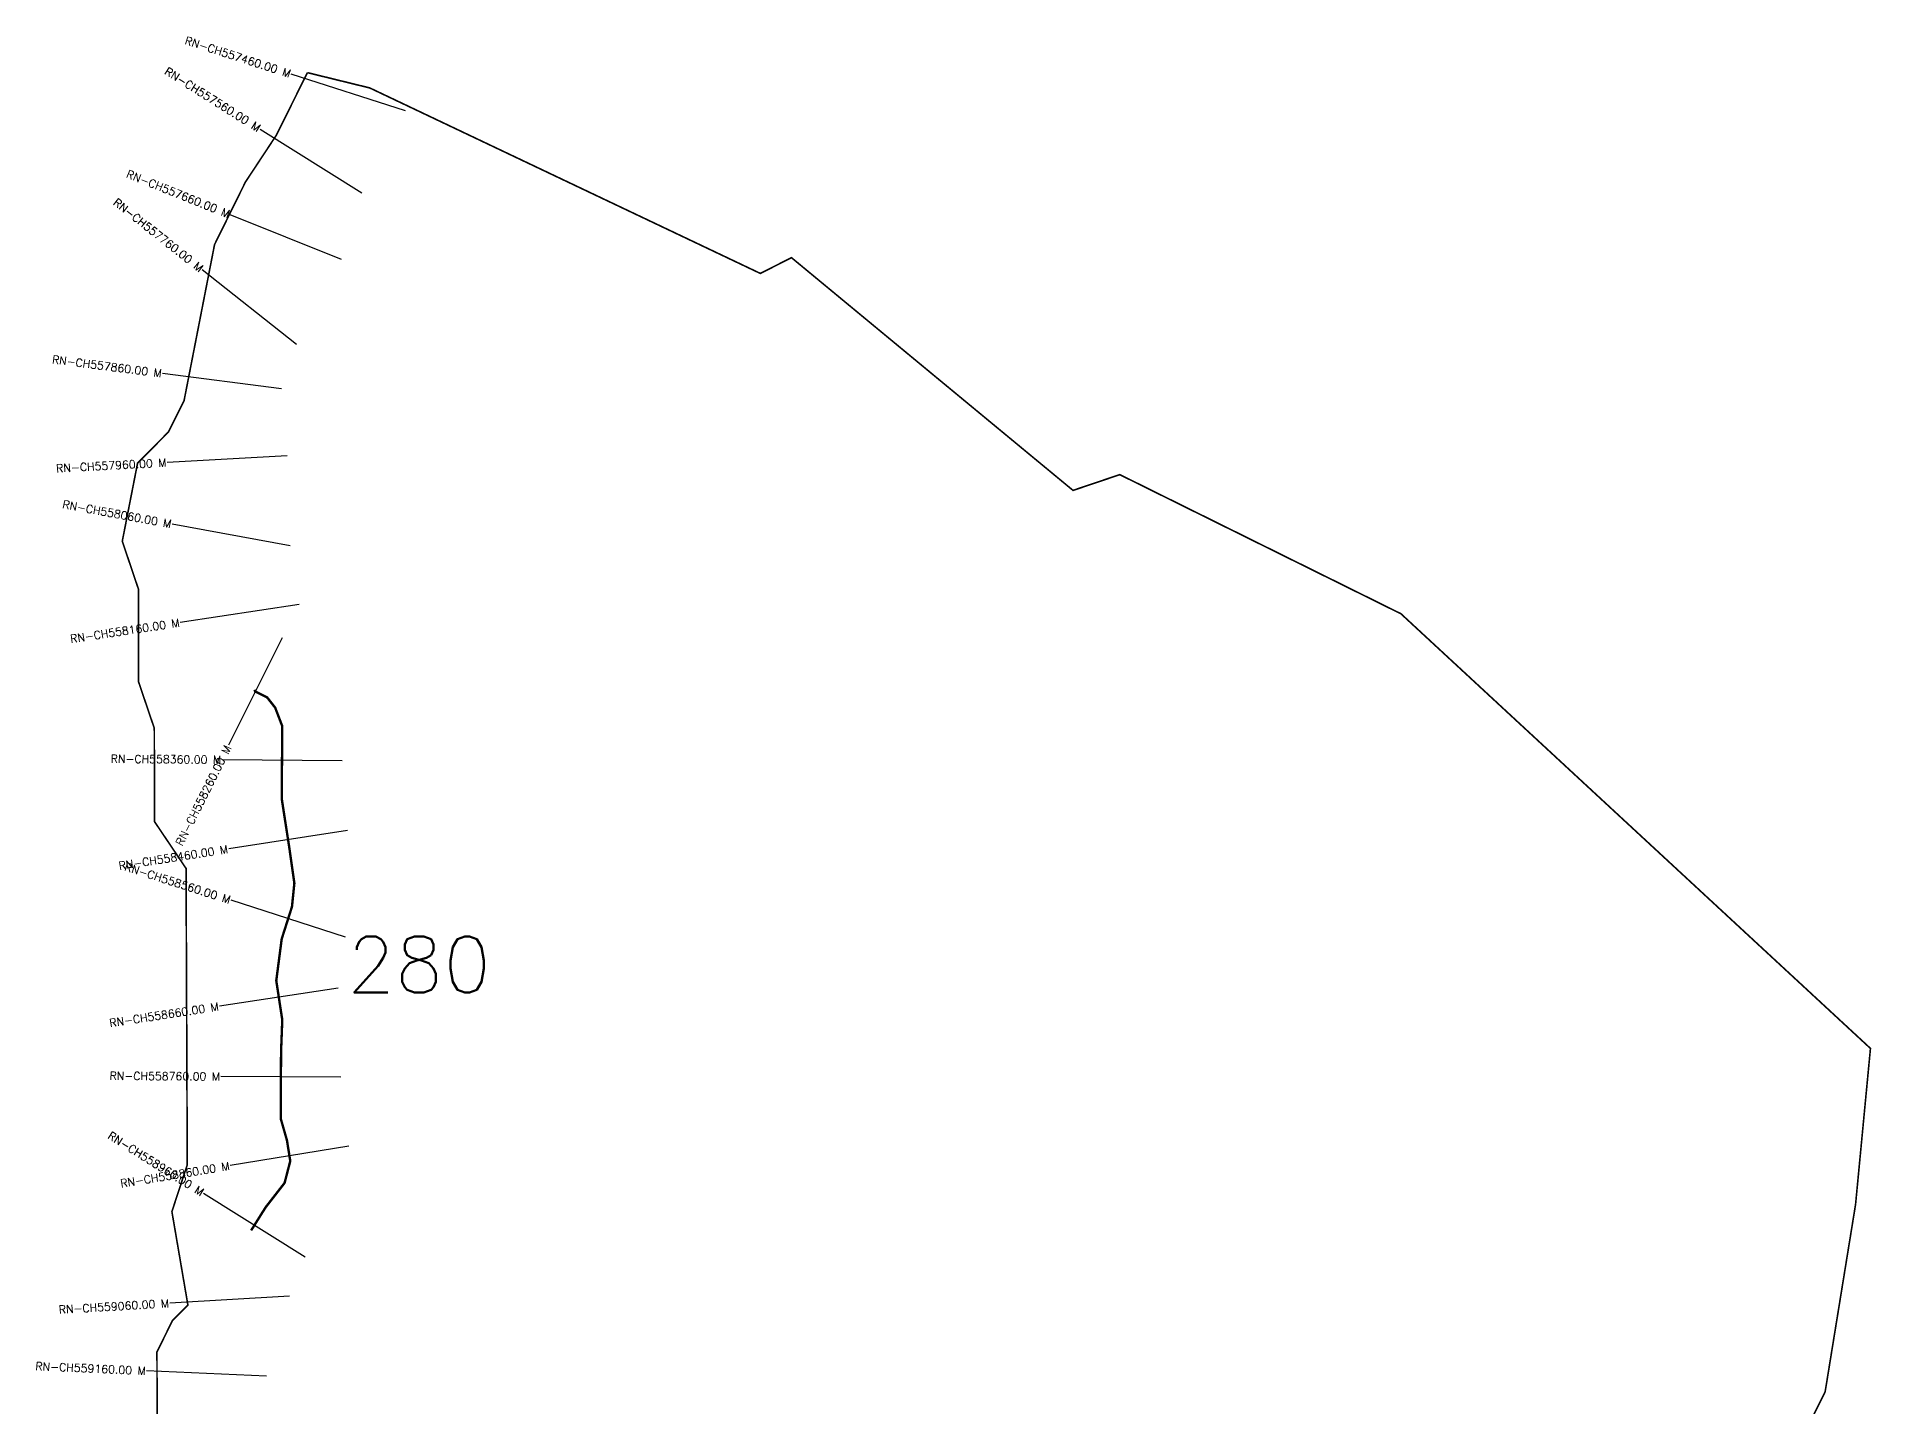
# Model space of a CAD drawing. Header units: metres. Extents: x 319113 to 321822, y 1850874 to 1854892.
# Drawn here: x 319113 to 321405, y 1853181 to 1854892 of the extents above; entities that cross this region are included whole.
import ezdxf
from ezdxf.enums import TextEntityAlignment as Align

# ---------------------------------------------------------------- set-up
doc = ezdxf.new("R2010")
doc.units = ezdxf.units.M
for name, color, linetype in [('CS', 134, 'Continuous'), ('CSMark', 6, 'Continuous'), ('NATURALLY PROTECTED', 3, 'Continuous')]:
    doc.layers.add(name, color=color, linetype=linetype)
doc.styles.get("Standard").update_dxf_attribs({"font": 'simplex.shx'})

msp = doc.modelspace()

# ---------------------------------------------------------------- linework, layer by layer
at = {"color": 6, "const_width": 2, "flags": 128}
for points in [[(319263.5, 1853171.1), (319263.2, 1853249), (319282.5, 1853288.1), (319301.9, 1853307.6), (319281.9, 1853424.4), (319301.1, 1853482.9), (319299.6, 1853853), (319260.3, 1853911.3), (319259.9, 1854028.1), (319240.1, 1854086.5), (319240.1, 1854201.9), (319219.9, 1854261.7), (319239, 1854359.2), (319277.7, 1854398.3), (319297.1, 1854437.3), (319335.2, 1854632.3), (319373.8, 1854710.4), (319412.5, 1854769), (319451.2, 1854847)], [(319451.2, 1854847), (319529.1, 1854827.9), (320017.1, 1854596.2), (320056, 1854615.9), (320407.8, 1854325.2), (320466.2, 1854344.9), (320817.5, 1854171.1), (321404.1, 1853628.2), (321385.5, 1853433.3), (321347.5, 1853199.4), (321328.2, 1853160.4)]]:
    msp.add_lwpolyline(points, dxfattribs=at)
at = {"layer": 'CS'}
for p, q in [((319573.8, 1854799.1), (319431, 1854845.1)), ((319519.1, 1854696.3), (319392.1, 1854776.1)), ((319493.9, 1854613.5), (319354.7, 1854669.4)), ((319437.4, 1854507.4), (319319.8, 1854600.6)), ((319419, 1854452.1), (319270.2, 1854471.2)), ((319425.9, 1854368.2), (319276.1, 1854360.1)), ((319429.8, 1854256), (319282.2, 1854283)), ((319440.7, 1854182.7), (319292.4, 1854160.3)), ((319419.7, 1854141.1), (319352.7, 1854006.9)), ((319494.5, 1853987.5), (319344.5, 1853988.8)), ((319501.2, 1853900.3), (319352.9, 1853877.3)), ((319498.6, 1853767.3), (319355.8, 1853813.2)), ((319489.6, 1853703.6), (319341.3, 1853680.8)), ((319493.1, 1853592.1), (319343.1, 1853593.1)), ((319502.8, 1853506), (319354.8, 1853481.8)), ((319448.4, 1853367.3), (319321.2, 1853447)), ((319429, 1853318.7), (319279.3, 1853310)), ((319400.2, 1853218.8), (319250.3, 1853225.3))]:
    msp.add_line(p, q, dxfattribs=at)
at = {"layer": 'NATURALLY PROTECTED', "const_width": 3, "flags": 128}
msp.add_lwpolyline([(319385.1, 1854076.1), (319385.8, 1854074.2), (319400.9, 1854066.6), (319410.9, 1854053.9), (319419.8, 1854030.7), (319419.1, 1853940.3), (319428.9, 1853876.8), (319434.9, 1853834.5), (319431.9, 1853805.1), (319419.1, 1853765), (319412.3, 1853712.9), (319419.8, 1853663.8), (319418.3, 1853624.5), (319418, 1853579.9), (319418, 1853540.1), (319425.6, 1853513.6), (319429.8, 1853487.6), (319422.7, 1853460.2), (319399.1, 1853429.9), (319380.9, 1853400.9)], dxfattribs=at)

# ---------------------------------------------------------------- texts
at = {"insert": (319500.8, 1853768), "char_height": 70, "attachment_point": 1}
msp.add_mtext_dynamic_manual_height_columns('280', width=95.172, gutter_width=1, heights=[0], dxfattribs=at)
at = {"layer": 'CSMark'}
for s, rotation, p in [('RN-CH557460.00 M', 342.1535, (319430, 1854845.4)), ('RN-CH557560.00 M', 327.8554, (319391.3, 1854776.7)), ('RN-CH557660.00 M', 338.1112, (319353.8, 1854669.8)), ('RN-CH557760.00 M', 321.6187, (319319, 1854601.2)), ('RN-CH557860.00 M', 352.6657, (319269.2, 1854471.4)), ('RN-CH557960.00 M', 3.0942, (319275.1, 1854360.1)), ('RN-CH558060.00 M', 349.6043, (319281.2, 1854283.2)), ('RN-CH558160.00 M', 8.5795, (319291.4, 1854160.1)), ('RN-CH558260.00 M', 63.4508, (319352.2, 1854006)), ('RN-CH558360.00 M', 359.5112, (319343.5, 1853988.8)), ('RN-CH558460.00 M', 8.8024, (319351.9, 1853877.2)), ('RN-CH558560.00 M', 342.2053, (319354.8, 1853813.5)), ('RN-CH558660.00 M', 8.752, (319340.3, 1853680.7)), ('RN-CH558760.00 M', 359.601, (319342.1, 1853593.1)), ('RN-CH558960.00 M', 327.9322, (319320.4, 1853447.5)), ('RN-CH558860.00 M', 9.2984, (319353.8, 1853481.6)), ('RN-CH559060.00 M', 3.3205, (319278.3, 1853309.9)), ('RN-CH559160.00 M', 357.5083, (319249.3, 1853225.4))]:
    msp.add_text(s, height=10, rotation=rotation, dxfattribs=at).set_placement(p, align=Align.MIDDLE_RIGHT)

doc.saveas('drawing.dxf')
